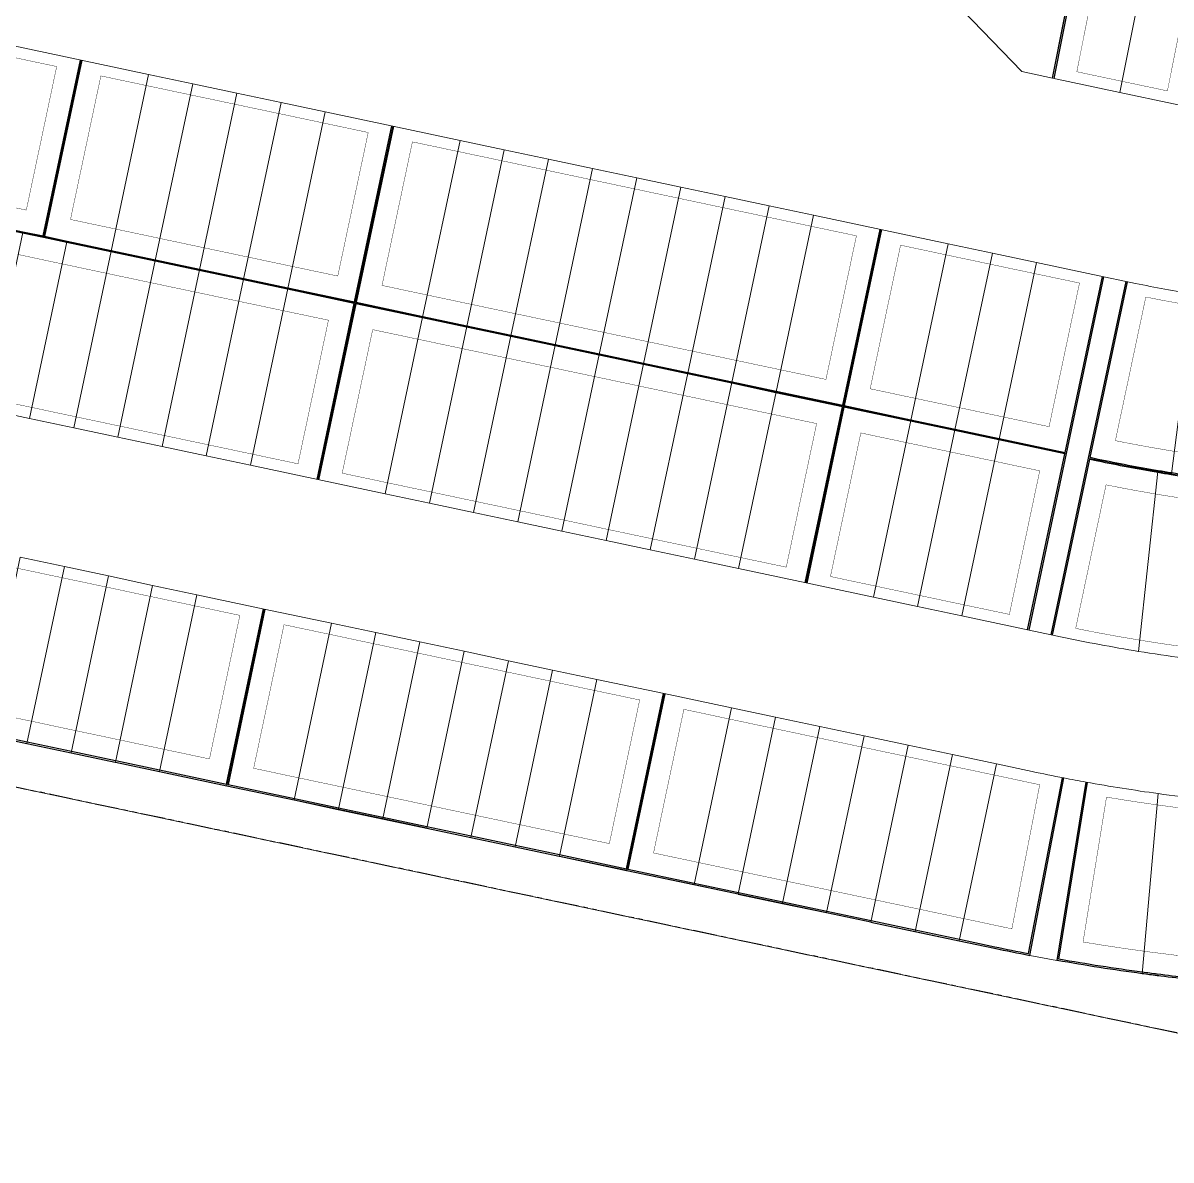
# Model space of a CAD drawing. Header units: centimetres. Extents: x -6122352 to 6876996, y -1694241 to 2592194.
# Drawn here: x 1697102 to 1849635, y -680858 to -529775 of the extents above; entities that cross this region are included whole.
import ezdxf

# ---------------------------------------------------------------- set-up
doc = ezdxf.new("R2010")
doc.units = ezdxf.units.CM
doc.header["$MEASUREMENT"] = 0
doc.linetypes.add('23585-XR-AR-DAMAC PLOT LIMITS$0$PHANTOM2', pattern=[1.25, 0.625, -0.125, 0.125, -0.125, 0.125, -0.125])
doc.linetypes.add('XR-AR-END-SETTING OUT PLAN$0$23261-XR-AR-SI-GF$0$HIDDEN', pattern=[0.375, 0.25, -0.125])
for name, color, linetype, lineweight, true_color in [('08-Compound Wall-2', 6, 'Continuous', 25, 0xff00ff), ('23585-XR-AR-DAMAC PLOT LIMITS$0$1-End units', 7, 'Continuous', 5, 0xf8991e), ('23585-XR-AR-DAMAC PLOT LIMITS$0$1-Open Space', 7, 'Continuous', 5, 0x90cf5a)]:
    doc.layers.add(name, color=color, linetype=linetype, lineweight=lineweight, true_color=true_color)
for name, color, linetype in [('23585-XR-AR-BOUNDARY WALLS AND SETBACKS$0$setback', 7, 'XR-AR-END-SETTING OUT PLAN$0$23261-XR-AR-SI-GF$0$HIDDEN'), ('23585-XR-AR-DAMAC PLOT LIMITS$0$PROJECT_LIMIT', 1, 'Continuous'), ('@MI-REF LAYER', 7, 'Continuous')]:
    doc.layers.add(name, color=color, linetype=linetype)
doc.layers.add('23585-XR-AR-DAMAC PLOT LIMITS$0$1-Mid units', color=41, linetype='Continuous', lineweight=5)
doc.layers.add('A-ANNO-TEXT', color=3, linetype='Continuous', lineweight=25)
doc.layers.add('23585-XR-AR-DAMAC PLOT LIMITS$0$D-Phase New', color=7, linetype='Continuous', true_color=0x000080)

# ---------------------------------------------------------------- blocks, each defined once
blk = doc.blocks.new('23585-XR-AR-BOUNDARY WALLS AND SETBACKS')
at = {"layer": '08-Compound Wall-2'}
for points in [[(498026.61, 2769886.53), (498012.47, 2769905.8), (498014.96, 2769907.57), (498019.76, 2769911), (498019.84, 2769911.06), (498024.72, 2769914.55), (498025.91, 2769915.4, 0.002931), (498027.12, 2769916.27), (498041.25, 2769897)], [(498076.27, 2769895.02), (498093.21, 2769878.16, -0.001441), (498092.4, 2769877.35, -0.007533), (498088.08, 2769873.19, -0.005252), (498084.99, 2769870.36, -0.002273), (498083.63, 2769869.16, -0.005253), (498080.46, 2769866.43, -0.002273), (498079.07, 2769865.26, -0.005253), (498075.82, 2769862.63, -0.00228), (498074.39, 2769861.51, -0.010166), (498067.89, 2769856.66), (498067.02, 2769856.04), (498053.12, 2769875.48)], [(498081.03, 2769836.43), (498067.14, 2769855.88), (498068.01, 2769856.5, 0.010166), (498074.51, 2769861.35, 0.00228), (498075.94, 2769862.47, 0.005252), (498079.2, 2769865.11, 0.002273), (498080.59, 2769866.27, 0.005253), (498083.76, 2769869.01, 0.002273), (498085.12, 2769870.21, 0.005252), (498088.21, 2769873.04, 0.007533), (498092.54, 2769877.21, 0.001566), (498093.42, 2769878.09, 0.010095), (498098.99, 2769883.92), (498116.6, 2769867.76)], [(498129.97, 2769855.27), (498147.58, 2769839.25, -0.010577), (498139.81, 2769831.14, -0.00565), (498135.52, 2769826.95, -0.005648), (498131.15, 2769822.85, -0.005647), (498126.67, 2769818.86, -0.003765), (498123.64, 2769816.25, -0.001882), (498122.11, 2769814.96, -0.01057), (498113.35, 2769807.96), (498098.59, 2769826.64)], [(498147.79, 2769839.19, -0.010672), (498139.95, 2769831, -0.00565), (498135.66, 2769826.8, -0.005648), (498131.28, 2769822.7, -0.005647), (498126.81, 2769818.7, -0.003765), (498123.77, 2769816.1, -0.001882), (498122.24, 2769814.81, -0.010755), (498113.31, 2769807.68), (498098.44, 2769826.51)], [(498051.98, 2769793.17), (498065.83, 2769773.81), (498073.17, 2769779.06), (498078.05, 2769782.55), (498078.07, 2769782.57), (498082.95, 2769786.05), (498087.82, 2769789.53), (498092.7, 2769793.02), (498092.72, 2769793.03), (498097.58, 2769796.51), (498102.46, 2769800), (498106.36, 2769802.79, 0.004323), (498110.08, 2769805.49), (498095.89, 2769824.6)], [(498065.86, 2769773.59), (498065.86, 2769773.59), (498073.29, 2769778.9), (498078.17, 2769782.39), (498078.19, 2769782.4), (498083.07, 2769785.89), (498087.93, 2769789.37), (498092.81, 2769792.86), (498092.83, 2769792.87), (498097.7, 2769796.35), (498102.58, 2769799.84), (498106.48, 2769802.63, 0.004511), (498110.36, 2769805.45), (498096.05, 2769824.72)]]:
    blk.add_lwpolyline(points, format="xyb", dxfattribs=at)
for points in [[(498026.45, 2769886.41), (498012.31, 2769905.68), (498010.08, 2769904.09), (498001.56, 2769897.99), (497990.07, 2769914.06)], [(498066.92, 2769855.84), (498052.96, 2769875.37)], [(498025.95, 2769856.06), (498039.85, 2769836.62), (498047.21, 2769841.88), (498052.09, 2769845.37), (498056.97, 2769848.86), (498064.26, 2769854.06), (498050.36, 2769873.51)], [(498064.48, 2769854.1), (498050.52, 2769873.62)], [(497972.01, 2769817.51), (497985.91, 2769798.06), (497993.28, 2769803.32), (497998.16, 2769806.81), (498003.04, 2769810.3), (498007.92, 2769813.79), (498012.8, 2769817.28), (498017.68, 2769820.77), (498022.56, 2769824.26), (498027.44, 2769827.75), (498032.32, 2769831.24), (498039.69, 2769836.5), (498025.79, 2769855.94)], [(498080.87, 2769836.32), (498066.92, 2769855.84)], [(498078.27, 2769834.46), (498064.37, 2769853.9), (498057.09, 2769848.69), (498052.21, 2769845.21), (498047.33, 2769841.72), (498039.97, 2769836.45), (498053.86, 2769817.01)], [(498078.43, 2769834.57), (498064.48, 2769854.1)], [(498053.7, 2769816.89), (498039.8, 2769836.34), (498032.44, 2769831.07), (498027.56, 2769827.59), (498022.68, 2769824.1), (498017.8, 2769820.61), (498012.92, 2769817.12), (498008.04, 2769813.63), (498003.15, 2769810.14), (497998.27, 2769806.65), (497993.39, 2769803.16), (497986.03, 2769797.9), (497999.93, 2769778.46)], [(497937.6, 2769792.91), (497951.5, 2769773.46), (497953.98, 2769775.24), (497958.86, 2769778.73), (497963.74, 2769782.22), (497968.63, 2769785.7), (497973.51, 2769789.19), (497978.39, 2769792.68), (497985.75, 2769797.95), (497971.85, 2769817.39)], [(497999.76, 2769778.34), (497985.87, 2769797.78), (497978.5, 2769792.52), (497973.62, 2769789.03), (497968.74, 2769785.54), (497963.86, 2769782.05), (497958.98, 2769778.56), (497954.1, 2769775.07), (497951.54, 2769773.24), (497949.22, 2769771.59), (497944.34, 2769768.1), (497944.09, 2769767.92), (497939.45, 2769764.61), (497936.65, 2769762.6), (497932.17, 2769759.4), (497946.07, 2769739.96)], [(497922.8, 2769782.32), (497936.69, 2769762.88), (497939.34, 2769764.77), (497943.98, 2769768.08), (497944.22, 2769768.26), (497949.1, 2769771.75), (497951.34, 2769773.35), (497937.44, 2769792.79)], [(498007.81, 2769761.59), (498021.66, 2769742.24), (498029, 2769747.49), (498033.88, 2769750.98), (498038.76, 2769754.47), (498043.64, 2769757.95), (498048.52, 2769761.44), (498053.4, 2769764.93), (498058.29, 2769768.42), (498058.3, 2769768.43), (498065.67, 2769773.7), (498051.82, 2769793.05)], [(498021.69, 2769742.02), (498021.69, 2769742.02), (498029.11, 2769747.32), (498034, 2769750.81), (498038.88, 2769754.3), (498043.76, 2769757.79), (498048.64, 2769761.28), (498053.52, 2769764.77), (498058.4, 2769768.26), (498058.42, 2769768.27), (498065.85, 2769773.58), (498065.86, 2769773.59)], [(497963.63, 2769730.02), (497977.48, 2769710.66), (497984.82, 2769715.91), (497989.71, 2769719.4), (497989.72, 2769719.41), (497994.59, 2769722.89), (497994.61, 2769722.9), (497999.47, 2769726.38), (498004.35, 2769729.87), (498004.37, 2769729.88), (498009.23, 2769733.36), (498009.25, 2769733.37), (498014.11, 2769736.84), (498021.49, 2769742.12), (498007.64, 2769761.48)], [(497977.52, 2769710.44), (497977.52, 2769710.44), (497984.94, 2769715.75), (497989.82, 2769719.24), (497989.84, 2769719.25), (497994.7, 2769722.73), (497994.72, 2769722.74), (497999.58, 2769726.21), (498004.47, 2769729.7), (498004.48, 2769729.72), (498009.35, 2769733.19), (498009.36, 2769733.21), (498014.23, 2769736.68), (498021.67, 2769742), (498021.69, 2769742.02)]]:
    blk.add_lwpolyline(points, dxfattribs=at)
at = {"layer": '23585-XR-AR-BOUNDARY WALLS AND SETBACKS$0$setback', "ltscale": 40, "const_width": 0.05}
for points in [[(498028, 2769889.36), (498016.47, 2769905.09), (498016.65, 2769905.22), (498021.44, 2769908.64), (498021.53, 2769908.71), (498026.41, 2769912.19), (498026.48, 2769912.24), (498038.01, 2769896.52), (498033.03, 2769892.95)], [(498048.95, 2769870.66), (498043.95, 2769867.08), (498039.07, 2769863.59), (498034.19, 2769860.1), (498029.18, 2769856.53), (498040.52, 2769840.66), (498045.53, 2769844.24), (498050.41, 2769847.73), (498055.29, 2769851.22), (498060.29, 2769854.79)], [(497975.25, 2769817.97), (497986.59, 2769802.11), (497991.59, 2769805.68), (497996.47, 2769809.17), (498001.35, 2769812.66), (498006.23, 2769816.15), (498011.11, 2769819.64), (498015.99, 2769823.13), (498020.88, 2769826.62), (498025.76, 2769830.11), (498030.64, 2769833.6), (498035.64, 2769837.17), (498024.3, 2769853.04), (498019.3, 2769849.46), (498014.42, 2769845.97), (498009.54, 2769842.48), (498004.66, 2769838.99), (497999.77, 2769835.5), (497994.89, 2769832.01), (497990.01, 2769828.53), (497985.13, 2769825.04), (497980.25, 2769821.55)], [(498075.12, 2769834.05), (498063.78, 2769849.91), (498058.78, 2769846.34), (498053.9, 2769842.85), (498049.02, 2769839.36), (498044.01, 2769835.78), (498055.35, 2769819.92), (498060.35, 2769823.49), (498065.24, 2769826.98), (498070.12, 2769830.47)], [(498050.47, 2769816.43), (498039.13, 2769832.29), (498034.13, 2769828.72), (498029.25, 2769825.23), (498024.37, 2769821.74), (498019.48, 2769818.25), (498014.6, 2769814.76), (498009.72, 2769811.27), (498004.84, 2769807.78), (497999.96, 2769804.29), (497995.08, 2769800.8), (497990.08, 2769797.23), (498001.41, 2769781.36), (498006.42, 2769784.94), (498011.3, 2769788.43), (498016.18, 2769791.92), (498021.06, 2769795.41), (498025.94, 2769798.9), (498030.82, 2769802.38), (498035.7, 2769805.87), (498040.59, 2769809.36), (498045.47, 2769812.85)], [(497940.83, 2769793.37), (497952.17, 2769777.51), (497952.3, 2769777.6), (497957.18, 2769781.09), (497962.06, 2769784.57), (497966.94, 2769788.06), (497971.82, 2769791.55), (497976.7, 2769795.04), (497981.7, 2769798.62), (497970.37, 2769814.48), (497965.36, 2769810.91), (497960.48, 2769807.42), (497955.6, 2769803.93), (497950.72, 2769800.44), (497945.84, 2769796.95)], [(497925.95, 2769782.73), (497937.29, 2769766.87), (497937.65, 2769767.13), (497942.29, 2769770.44), (497942.53, 2769770.62), (497947.29, 2769774.02), (497935.95, 2769789.88), (497930.95, 2769786.31)], [(498011.04, 2769762.06), (498022.38, 2769746.2), (498027.37, 2769749.76), (498032.25, 2769753.25), (498037.13, 2769756.74), (498042.01, 2769760.23), (498046.9, 2769763.72), (498051.78, 2769767.21), (498056.66, 2769770.7), (498056.68, 2769770.71), (498061.68, 2769774.29), (498050.33, 2769790.15), (498045.33, 2769786.57), (498040.45, 2769783.08), (498035.57, 2769779.59), (498030.68, 2769776.1), (498025.8, 2769772.61), (498020.92, 2769769.12), (498016.04, 2769765.64)], [(497966.86, 2769730.48), (497978.21, 2769714.62), (497983.2, 2769718.19), (497988.08, 2769721.68), (497988.1, 2769721.69), (497992.96, 2769725.17), (497992.98, 2769725.18), (497997.84, 2769728.66), (498002.72, 2769732.14), (498002.74, 2769732.16), (498007.6, 2769735.63), (498007.62, 2769735.65), (498012.48, 2769739.12), (498017.5, 2769742.71), (498006.16, 2769758.57), (498001.15, 2769754.99), (497996.27, 2769751.5), (497991.39, 2769748.02), (497986.51, 2769744.53), (497981.63, 2769741.04), (497976.75, 2769737.55), (497971.87, 2769734.06)]]:
    blk.add_lwpolyline(points, close=True, dxfattribs=at)
for points in [[(498075.27, 2769891.92), (498089.09, 2769878.17, -0.005279), (498086.09, 2769875.31, -0.005252), (498083.05, 2769872.52, -0.002273), (498081.72, 2769871.34, -0.005253), (498078.59, 2769868.64, -0.002273), (498077.22, 2769867.5, -0.005253), (498074.02, 2769864.9, -0.00228), (498072.61, 2769863.8, -0.007969), (498067.61, 2769860.03), (498056.27, 2769875.9, 0.008977), (498061.33, 2769879.73, 0.008556), (498066.02, 2769883.55, 0.008556), (498070.58, 2769887.53, 0.00908)], [(498082.44, 2769839.29), (498071.1, 2769855.15, 0.008034), (498076.29, 2769859.06, 0.00228), (498077.74, 2769860.2, 0.005252), (498081.05, 2769862.88, 0.002273), (498082.46, 2769864.06, 0.005253), (498085.68, 2769866.83, 0.002273), (498087.06, 2769868.05, 0.005252), (498090.19, 2769870.92, 0.007533), (498094.58, 2769875.15, 0.001566), (498095.48, 2769876.05, 0.006514), (498099.15, 2769879.83), (498113.52, 2769866.65, -0.010025), (498107.3, 2769860.3, -0.006722), (498102.98, 2769856.19, -0.006717), (498098.56, 2769852.19, -0.006717), (498094.03, 2769848.31, -0.006722), (498089.4, 2769844.56, -0.009841)], [(498129.11, 2769852.13), (498143.54, 2769839.01, -0.007804), (498137.83, 2769833.12, -0.00565), (498133.59, 2769828.97, -0.005648), (498129.26, 2769824.92, -0.005647), (498124.83, 2769820.96, -0.003765), (498121.83, 2769818.39, -0.001882), (498120.32, 2769817.11, -0.007945), (498113.83, 2769811.87), (498101.74, 2769827.17, 0.006918), (498106.98, 2769831.38, 0.006212), (498111.59, 2769835.29, 0.006208), (498116.1, 2769839.31, 0.006208), (498120.5, 2769843.44, 0.006212), (498124.81, 2769847.68, 0.006368)], [(498055.21, 2769793.64), (498066.56, 2769777.78), (498071.55, 2769781.34), (498076.43, 2769784.83), (498076.44, 2769784.84), (498081.33, 2769788.33), (498086.19, 2769791.81), (498091.07, 2769795.3), (498091.09, 2769795.31), (498095.95, 2769798.79), (498100.83, 2769802.28), (498104.74, 2769805.07, 0.001656), (498106.15, 2769806.08), (498094.53, 2769821.74, -0.001387), (498093.43, 2769820.95), (498089.5, 2769818.15), (498084.62, 2769814.66), (498079.74, 2769811.17), (498074.86, 2769807.68), (498069.98, 2769804.19), (498065.1, 2769800.7), (498060.22, 2769797.21)]]:
    blk.add_lwpolyline(points, format="xyb", close=True, dxfattribs=at)
blk.add_lwpolyline([(497962.24, 2769753.36), (497967.12, 2769756.85), (497972.01, 2769760.34), (497976.89, 2769763.83, -0.000007), (497976.89, 2769763.83), (497981.77, 2769767.32), (497986.65, 2769770.81), (497991.53, 2769774.3), (497996.53, 2769777.87), (497985.19, 2769793.74), (497980.19, 2769790.16), (497975.31, 2769786.67), (497970.43, 2769783.18), (497965.55, 2769779.69), (497960.67, 2769776.2), (497955.78, 2769772.71), (497953.22, 2769770.88), (497950.9, 2769769.23)], format="xyb", dxfattribs=at)
blk = doc.blocks.new('A$C9d9485f6')
at = {"layer": 'A-ANNO-TEXT', "rotation": 312.4881850805905}
blk.add_blockref('23585-XR-AR-BOUNDARY WALLS AND SETBACKS', (-2377088.53, -1504219.25), dxfattribs=at)
blk = doc.blocks.new('23585-XR-AR-DAMAC PLOT LIMITS')
at = {"layer": '23585-XR-AR-DAMAC PLOT LIMITS$0$1-End units', "color": 251, "true_color": 0x636466}
for points in [[(498041.34, 2769897.06, -0.003125), (498039.81, 2769895.96), (498033.9, 2769891.73), (498019.7, 2769911.08), (498019.79, 2769911.15), (498024.67, 2769914.63), (498025.85, 2769915.48, 0.003128), (498027.14, 2769916.41)], [(498075.88, 2769862.55, -0.00228), (498074.45, 2769861.43, -0.010166), (498067.95, 2769856.58), (498066.92, 2769855.84), (498052.96, 2769875.37), (498054, 2769876.11, 0.011418), (498060.4, 2769880.91)], [(498090.33, 2769843.38, -0.011785), (498081.91, 2769837.06), (498080.87, 2769836.32), (498066.92, 2769855.84), (498067.95, 2769856.58, 0.010166), (498074.45, 2769861.43)], [(498122.24, 2769814.81, -0.010755), (498113.32, 2769807.68), (498098.44, 2769826.51, 0.01003), (498106.03, 2769832.54)], [(498110.36, 2769805.45), (498110.34, 2769805.44, -0.00446), (498106.51, 2769802.65), (498106.49, 2769802.63), (498102.6, 2769799.85), (498088.63, 2769819.37), (498092.55, 2769822.17, 0.004482), (498096.05, 2769824.72)]]:
    blk.add_lwpolyline(points, format="xyb", close=True, dxfattribs=at)
for points in [[(498033.9, 2769891.73), (498026.45, 2769886.41), (498012.25, 2769905.76), (498014.9, 2769907.66), (498019.7, 2769911.08)], [(498050.52, 2769873.62), (498064.48, 2769854.1), (498057.03, 2769848.78), (498043.08, 2769868.3)], [(498033.32, 2769861.32), (498047.27, 2769841.8), (498039.83, 2769836.48), (498025.87, 2769856)], [(498025.87, 2769856), (498039.83, 2769836.48), (498032.38, 2769831.16), (498018.43, 2769850.68)], [(498064.48, 2769854.1), (498078.44, 2769834.57), (498070.99, 2769829.25), (498057.03, 2769848.78)], [(498047.27, 2769841.8), (498061.23, 2769822.27), (498053.79, 2769816.95), (498039.83, 2769836.48)], [(498039.83, 2769836.48), (498053.79, 2769816.95), (498046.34, 2769811.63), (498032.38, 2769831.16)], [(497979.38, 2769822.77), (497993.34, 2769803.24), (497985.89, 2769797.92), (497971.94, 2769817.45)], [(497971.94, 2769817.45), (497985.89, 2769797.92), (497978.45, 2769792.6), (497964.49, 2769812.13)], [(497993.34, 2769803.24), (498007.29, 2769783.72), (497999.85, 2769778.4), (497985.89, 2769797.92)], [(497958.92, 2769778.64), (497954.04, 2769775.16), (497951.48, 2769773.32), (497937.52, 2769792.85), (497944.97, 2769798.17)], [(497985.89, 2769797.92), (497999.85, 2769778.4), (497992.4, 2769773.08), (497978.45, 2769792.6)], [(498073.31, 2769778.91), (498073.29, 2769778.9), (498065.87, 2769773.59), (498051.9, 2769793.11), (498059.35, 2769798.43)], [(497951.48, 2769773.32), (497949.16, 2769771.67), (497944.28, 2769768.18), (497944.04, 2769768), (497930.08, 2769787.53), (497937.52, 2769792.85)], [(498065.87, 2769773.59), (498065.85, 2769773.58), (498058.42, 2769768.27), (498044.46, 2769787.79), (498051.9, 2769793.11)], [(498029.14, 2769747.34), (498029.12, 2769747.32), (498021.69, 2769742.02), (498007.73, 2769761.53), (498015.17, 2769766.86)], [(498021.69, 2769742.02), (498021.67, 2769742), (498014.25, 2769736.7), (498000.28, 2769756.21), (498007.73, 2769761.53)]]:
    blk.add_lwpolyline(points, close=True, dxfattribs=at)
at = {"layer": '23585-XR-AR-DAMAC PLOT LIMITS$0$1-Mid units', "color": 251, "true_color": 0x636466}
for points in [[(498043.08, 2769868.3), (498057.03, 2769848.78), (498052.15, 2769845.29), (498038.2, 2769864.81)], [(498038.2, 2769864.81), (498052.15, 2769845.29), (498047.27, 2769841.8), (498033.32, 2769861.32)], [(498032.38, 2769831.16), (498027.5, 2769827.67), (498013.55, 2769847.19), (498018.43, 2769850.68)], [(498057.03, 2769848.78), (498070.99, 2769829.25), (498066.11, 2769825.76), (498052.15, 2769845.29)], [(498013.55, 2769847.19), (498027.5, 2769827.67), (498022.62, 2769824.18), (498008.67, 2769843.7)], [(498052.15, 2769845.29), (498066.11, 2769825.76), (498061.23, 2769822.27), (498047.27, 2769841.8)], [(498008.67, 2769843.7), (498022.62, 2769824.18), (498017.74, 2769820.69), (498003.78, 2769840.21)], [(498017.74, 2769820.69), (498012.86, 2769817.2), (497998.9, 2769836.72), (498003.78, 2769840.21)], [(497998.9, 2769836.72), (498012.86, 2769817.2), (498007.98, 2769813.71), (497994.02, 2769833.24)], [(498007.98, 2769813.71), (498003.1, 2769810.22), (497989.14, 2769829.75), (497994.02, 2769833.24)], [(498032.38, 2769831.16), (498046.34, 2769811.63), (498041.46, 2769808.14), (498027.5, 2769827.67)], [(497989.14, 2769829.75), (498003.1, 2769810.22), (497998.22, 2769806.73), (497984.26, 2769826.26)], [(498027.5, 2769827.67), (498041.46, 2769808.14), (498036.58, 2769804.65), (498022.62, 2769824.18)], [(497984.26, 2769826.26), (497998.22, 2769806.73), (497993.34, 2769803.24), (497979.38, 2769822.77)], [(498022.62, 2769824.18), (498036.58, 2769804.65), (498031.7, 2769801.16), (498017.74, 2769820.69)], [(498017.74, 2769820.69), (498031.7, 2769801.16), (498026.82, 2769797.67), (498012.86, 2769817.2)], [(498102.6, 2769799.85), (498102.58, 2769799.84), (498097.72, 2769796.36), (498083.75, 2769815.88), (498088.63, 2769819.37)], [(498012.86, 2769817.2), (498026.82, 2769797.67), (498021.94, 2769794.19), (498007.98, 2769813.71)], [(498097.72, 2769796.36), (498097.7, 2769796.35), (498092.83, 2769792.87), (498078.87, 2769812.39), (498083.75, 2769815.88)], [(498007.98, 2769813.71), (498021.94, 2769794.19), (498017.05, 2769790.7), (498003.1, 2769810.22)], [(498092.83, 2769792.87), (498092.82, 2769792.86), (498087.95, 2769789.38), (498073.99, 2769808.9), (498078.87, 2769812.39)], [(497964.49, 2769812.13), (497978.45, 2769792.6), (497973.57, 2769789.11), (497959.61, 2769808.64)], [(498003.1, 2769810.22), (498017.05, 2769790.7), (498012.17, 2769787.21), (497998.22, 2769806.73)], [(497959.61, 2769808.64), (497973.57, 2769789.11), (497968.69, 2769785.62), (497954.73, 2769805.15)], [(498087.95, 2769789.38), (498087.94, 2769789.37), (498083.07, 2769785.89), (498069.11, 2769805.41), (498073.99, 2769808.9)], [(497998.22, 2769806.73), (498012.17, 2769787.21), (498007.29, 2769783.72), (497993.34, 2769803.24)], [(497954.73, 2769805.15), (497968.69, 2769785.62), (497963.8, 2769782.13), (497949.85, 2769801.66)], [(498083.07, 2769785.89), (498083.05, 2769785.88), (498078.19, 2769782.4), (498064.23, 2769801.92), (498069.11, 2769805.41)], [(497949.85, 2769801.66), (497963.8, 2769782.13), (497958.92, 2769778.64), (497944.97, 2769798.17)], [(498078.19, 2769782.4), (498078.17, 2769782.39), (498073.31, 2769778.91), (498059.35, 2769798.43), (498064.23, 2769801.92)], [(497978.45, 2769792.6), (497992.4, 2769773.08), (497987.52, 2769769.59), (497973.57, 2769789.11)], [(497973.57, 2769789.11), (497987.52, 2769769.59), (497982.64, 2769766.1), (497968.69, 2769785.62)], [(498058.42, 2769768.27), (498058.4, 2769768.26), (498053.54, 2769764.78), (498039.58, 2769784.3), (498044.46, 2769787.79)], [(497968.69, 2769785.62), (497982.64, 2769766.1), (497977.76, 2769762.61), (497963.8, 2769782.13)], [(498053.54, 2769764.78), (498053.52, 2769764.77), (498048.66, 2769761.29), (498034.7, 2769780.81), (498039.58, 2769784.3)], [(497963.8, 2769782.13), (497977.76, 2769762.61), (497972.88, 2769759.12), (497958.92, 2769778.64)], [(498048.66, 2769761.29), (498048.64, 2769761.28), (498043.78, 2769757.8), (498029.81, 2769777.32), (498034.7, 2769780.81)], [(497958.92, 2769778.64), (497972.88, 2769759.12), (497968, 2769755.63), (497954.04, 2769775.16)], [(498043.78, 2769757.8), (498043.76, 2769757.79), (498038.9, 2769754.32), (498024.93, 2769773.83), (498029.81, 2769777.32)], [(497968, 2769755.63), (497963.12, 2769752.14), (497949.16, 2769771.67), (497951.48, 2769773.32), (497954.04, 2769775.16)], [(498038.9, 2769754.32), (498038.88, 2769754.3), (498034.02, 2769750.83), (498020.05, 2769770.34), (498024.93, 2769773.83)], [(498034.02, 2769750.83), (498034, 2769750.81), (498029.14, 2769747.34), (498015.17, 2769766.86), (498020.05, 2769770.34)], [(498014.25, 2769736.7), (498014.23, 2769736.68), (498009.37, 2769733.21), (497995.4, 2769752.72), (498000.28, 2769756.21)], [(498009.37, 2769733.21), (498009.35, 2769733.19), (498004.49, 2769729.72), (497990.52, 2769749.24), (497995.4, 2769752.72)], [(498004.49, 2769729.72), (498004.47, 2769729.7), (497999.6, 2769726.23), (497985.64, 2769745.75), (497990.52, 2769749.24)], [(497999.6, 2769726.23), (497999.59, 2769726.21), (497994.72, 2769722.74), (497980.76, 2769742.26), (497985.64, 2769745.75)]]:
    blk.add_lwpolyline(points, close=True, dxfattribs=at)
for points in [[(498094.99, 2769847.16, -0.006722), (498090.33, 2769843.38), (498074.45, 2769861.43, 0.00228), (498075.88, 2769862.55, 0.005252), (498079.14, 2769865.19)], [(498126.81, 2769818.7, -0.003765), (498123.78, 2769816.1, -0.001882), (498122.24, 2769814.81), (498106.03, 2769832.54, 0.006212), (498110.61, 2769836.42)]]:
    blk.add_lwpolyline(points, format="xyb", close=True, dxfattribs=at)
at = {"layer": '23585-XR-AR-DAMAC PLOT LIMITS$0$1-Open Space', "color": 251, "true_color": 0x636466}
blk.add_lwpolyline([(498126.81, 2769818.7, -0.003765), (498123.78, 2769816.1, -0.001882), (498122.24, 2769814.81, -0.010755), (498113.32, 2769807.68), (498113.3, 2769807.66), (498110.36, 2769805.45), (498110.34, 2769805.44, -0.00446), (498106.51, 2769802.65), (498106.49, 2769802.63), (498102.6, 2769799.85), (498097.72, 2769796.36), (498092.83, 2769792.87), (498092.82, 2769792.86), (498087.95, 2769789.38), (498083.07, 2769785.89), (498078.19, 2769782.4), (498078.17, 2769782.39), (498073.31, 2769778.91), (498065.87, 2769773.59), (498058.42, 2769768.27), (498058.4, 2769768.26), (498053.54, 2769764.78), (498048.66, 2769761.29), (498043.78, 2769757.8), (498038.9, 2769754.32), (498034.02, 2769750.83), (498029.14, 2769747.34), (498021.69, 2769742.02), (498021.67, 2769742), (498014.25, 2769736.7), (498009.37, 2769733.21), (498009.35, 2769733.19), (498004.49, 2769729.72), (498004.47, 2769729.7), (497999.6, 2769726.23), (497994.72, 2769722.74)], format="xyb", dxfattribs=at)
blk.add_lwpolyline([(497858.12, 2769617.72), (498197.26, 2769860.14), (498279.8, 2770271.46), (498090.26, 2770561.96)], dxfattribs=at)
for points in [[(498026.45, 2769886.41), (498023.06, 2769883.99), (498011.79, 2769883.67), (498010.92, 2769884.9), (498015.89, 2769888.45), (498012.34, 2769893.41), (498007.37, 2769889.86), (498001.5, 2769898.07), (498010.02, 2769904.17), (498012.25, 2769905.76)], [(498066.92, 2769855.84), (498080.87, 2769836.32), (498078.44, 2769834.57), (498064.48, 2769854.1), (498050.52, 2769873.62), (498052.96, 2769875.37)]]:
    blk.add_lwpolyline(points, close=True, dxfattribs=at)
blk.add_lwpolyline([(498113.32, 2769807.68), (498113.3, 2769807.66), (498110.36, 2769805.45), (498096.05, 2769824.72, 0.003086), (498098.44, 2769826.51)], format="xyb", close=True, dxfattribs=at)
at = {"layer": '23585-XR-AR-DAMAC PLOT LIMITS$0$D-Phase New', "color": 8, "const_width": 0.1}
blk.add_lwpolyline([(497719.8, 2769518.84), (498077.69, 2769774.67), (498197.26, 2769860.14), (498242.1, 2770083.59), (498243.05, 2770088.29), (498277.97, 2770262.34), (498028.69, 2770146.61), (497949.66, 2770330.39), (497897.75, 2770368.6), (497799.05, 2770406.16), (497778.47, 2770344.43), (497753.19, 2770284.43), (497721.88, 2770225.24), (497688.92, 2770169.44), (497626.65, 2770080.85), (497583.53, 2770028.9)], dxfattribs=at)
at = {"layer": '23585-XR-AR-DAMAC PLOT LIMITS$0$PROJECT_LIMIT', "linetype": '23585-XR-AR-DAMAC PLOT LIMITS$0$PHANTOM2', "ltscale": 5}
blk.add_lwpolyline([(498007.3, 2770689.12), (498279.8, 2770271.46), (498197.26, 2769860.14), (497694.7, 2769500.9)], dxfattribs=at)
blk = doc.blocks.new('A$Cf093b529')
at = {"layer": 'A-ANNO-TEXT'}
blk.add_blockref('23585-XR-AR-DAMAC PLOT LIMITS', (-495391.99, -2768603.44), dxfattribs=at)

msp = doc.modelspace()

# ---------------------------------------------------------------- block references
at = {"layer": '@MI-REF LAYER', "xscale": 1000, "yscale": 1000, "zscale": 1000}
msp.add_blockref('A$C9d9485f6', (-23958.95046, 48155.57226), dxfattribs=at)
at = {"layer": '@MI-REF LAYER', "xscale": 1000, "yscale": 1000, "zscale": 1000, "rotation": 312.4882903633292}
msp.add_blockref('A$Cf093b529', (-891608.73293, 539022.72011), dxfattribs=at)

doc.saveas('drawing.dxf')
